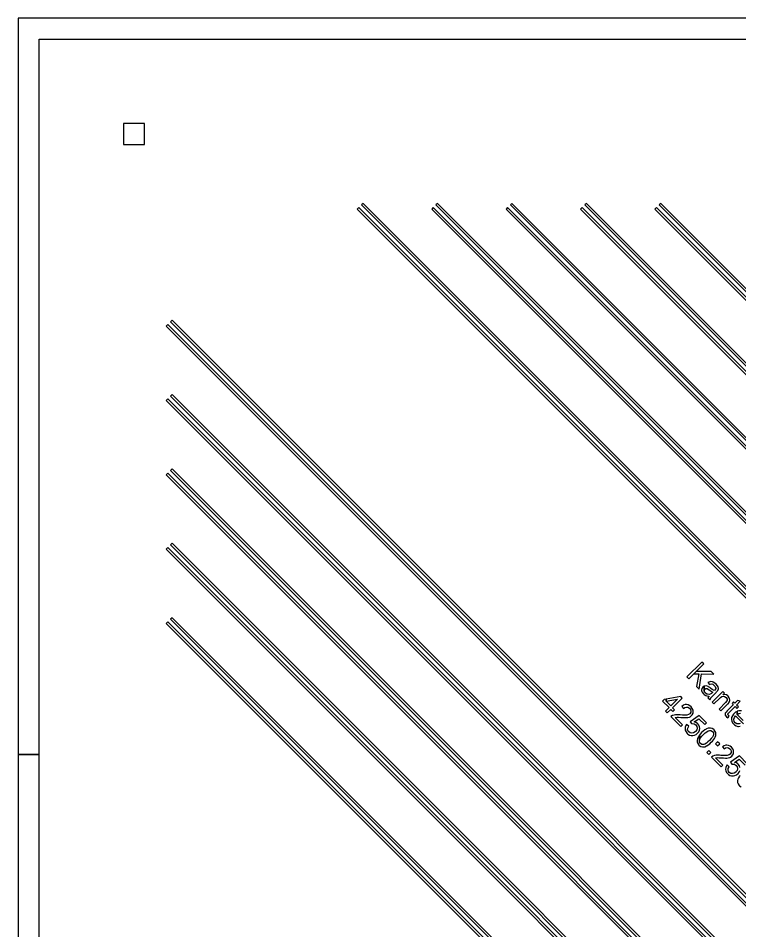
# Model space of a CAD drawing. Extents: x -3500 to 3500, y -3500 to 3500.
# Drawn here: x -3500 to -70, y -837 to 3500 of the extents above; entities that cross this region are included whole.
import ezdxf

# ---------------------------------------------------------------- set-up
doc = ezdxf.new("R2010")
doc.units = 0

# ---------------------------------------------------------------- blocks, each defined once
blk = doc.blocks.new('DXF_TOP_Kantele_S18W11')
at = {"layer": 'Feedline'}
for points in [[(-2999.95, 2900.05), (-2900.05, 2900.05), (-2900.05, 2999.95), (-2999.95, 2999.95)], [(-1888.14, 2591.927), (2531.913, -1828.126), (2560.126, -1799.913), (-1859.927, 2620.14), (-1867.634, 2612.433), (2551.783, -1806.984), (2538.984, -1819.783), (-1880.433, 2599.634)], [(-1534.587, 2591.927), (2531.913, -1474.573), (2560.126, -1446.36), (-1506.374, 2620.14), (-1514.081, 2612.433), (2551.783, -1453.431), (2538.984, -1466.23), (-1526.88, 2599.634)], [(-1181.034, 2591.927), (2531.913, -1121.02), (2560.126, -1092.806), (-1152.82, 2620.14), (-1160.527, 2612.433), (2551.783, -1099.877), (2538.984, -1112.676), (-1173.326, 2599.634)], [(-827.48, 2591.927), (2531.913, -767.466), (2560.126, -739.253), (-799.267, 2620.14), (-806.974, 2612.433), (2551.783, -746.324), (2538.984, -759.123), (-819.773, 2599.634)], [(-473.927, 2591.927), (2531.913, -413.913), (2560.126, -385.7), (-445.713, 2620.14), (-453.421, 2612.433), (2551.783, -392.771), (2538.984, -405.57), (-466.22, 2599.634)], [(-2796.917, 2036.704), (1799.913, -2560.126), (1828.126, -2531.913), (-2768.704, 2064.917), (-2776.411, 2057.21), (1819.783, -2538.984), (1806.984, -2551.783), (-2789.21, 2044.411)], [(-2796.917, 1683.15), (1446.36, -2560.126), (1474.573, -2531.913), (-2768.704, 1711.364), (-2776.411, 1703.656), (1466.23, -2538.984), (1453.431, -2551.783), (-2789.21, 1690.858)], [(-2796.917, 1329.597), (1092.806, -2560.126), (1121.02, -2531.913), (-2768.704, 1357.81), (-2776.411, 1350.103), (1112.676, -2538.984), (1099.877, -2551.783), (-2789.21, 1337.304)], [(-2796.917, 976.044), (739.253, -2560.126), (767.466, -2531.913), (-2768.704, 1004.257), (-2776.411, 996.55), (759.123, -2538.984), (746.324, -2551.783), (-2789.21, 983.751)], [(-2796.917, 622.49), (385.7, -2560.126), (413.913, -2531.913), (-2768.704, 650.703), (-2776.411, 642.996), (405.57, -2538.984), (392.771, -2551.783), (-2789.21, 630.197)], [(-321.519, 369.257), (-312.221, 359.959), (-287.02, 385.16), (-272.642, 399.537), (-241.535, 430.644), (-250.834, 439.943)], [(-287.547, 384.491), (-264.837, 384.168), (-264.83, 384.16), (-275.335, 323.073), (-263.146, 310.884), (-252.008, 383.847), (-193.932, 382.879), (-206.43, 395.378), (-276.498, 395.539)], [(-251.753, 305.446), (-251.593, 303.52), (-248.851, 295.941), (-243.043, 288.358), (-239.173, 284.972), (-231.751, 280.454), (-226.106, 278.519), (-216.69, 277.058), (-216.68, 277.039), (-216.866, 276.67), (-221.209, 268.948), (-212.239, 259.976), (-212.108, 260.237), (-208.229, 268.156), (-207.094, 269.777), (-201.922, 275.434), (-193.522, 284.159), (-182.051, 295.628), (-179.792, 298.051), (-174.461, 304.189), (-174.144, 304.505), (-171.242, 312.729), (-171.082, 313.845), (-173.34, 322.551), (-176.242, 327.389), (-182.537, 334.814), (-188.669, 340.14), (-195.931, 344.658), (-200.282, 346.269), (-208.668, 347.075), (-213.016, 346.109), (-221.195, 342.1), (-213.987, 332.489), (-209.979, 334.574), (-202.044, 335.869), (-198.471, 334.732), (-190.866, 328.907), (-186.495, 323.566), (-183.904, 316.117), (-184.067, 313.832), (-188.924, 306.063), (-191.215, 303.77), (-194.158, 305.405), (-201.107, 309.93), (-209.832, 316.393), (-211.932, 318.008), (-218.715, 322.692), (-219.515, 323.172), (-227.747, 326.077), (-228.383, 326.237), (-237.255, 325.592), (-238.374, 325.272), (-239.576, 324.488), (-239.576, 303.681), (-236.335, 311.621), (-230.974, 314.545), (-224.811, 313.897), (-223.508, 313.246), (-215.427, 308.073), (-212.681, 305.973), (-204.606, 300.483), (-197.941, 297.068), (-197.937, 297.046), (-204.44, 290.869), (-211.237, 286.5), (-214.321, 285.851), (-223.058, 286.336), (-226.949, 287.794), (-234.23, 292.972), (-236.338, 295.567), (-239.576, 303.014), (-239.576, 324.488), (-245.791, 320.434), (-250.463, 313.829)], [(-436.7, 253.915), (-406.007, 223.222), (-422.969, 206.421), (-414.316, 197.769), (-397.354, 214.731), (-387.823, 205.038), (-379.977, 213.045), (-389.51, 222.576), (-343.793, 268.293), (-350.847, 275.346), (-420.366, 263.256), (-420.366, 253.433), (-420.355, 253.47), (-366.289, 263.183), (-366.261, 263.129), (-398.162, 231.228), (-420.366, 253.433), (-420.366, 263.256), (-428.831, 261.784)], [(-201.492, 249.069), (-192.84, 240.577), (-164.928, 268.49), (-162.177, 271.078), (-154.412, 276.417), (-147.446, 277.875), (-141.772, 276.578), (-134.324, 271.721), (-129.786, 264.104), (-130.435, 256.322), (-131.412, 254.694), (-137.393, 247.259), (-168.537, 216.275), (-159.885, 207.623), (-128.384, 239.124), (-125.674, 241.833), (-120.51, 247.966), (-120.029, 248.928), (-116.801, 256.996), (-116.642, 258.436), (-118.254, 267.146), (-119.703, 270.205), (-125.193, 277.308), (-126.156, 278.433), (-133.413, 283.432), (-141.152, 285.689), (-149.923, 285.202), (-149.944, 285.25), (-142.669, 292.524), (-150.354, 300.369)], [(-396.954, 180.407), (-350.345, 133.636), (-342.016, 141.965), (-376.751, 176.7), (-376.737, 176.74), (-368.279, 177.716), (-367.791, 177.716), (-360.681, 177.555), (-349.372, 176.586), (-339.518, 175.939), (-330.475, 175.455), (-323.532, 175.616), (-317.237, 176.262), (-309.169, 178.521), (-306.269, 179.971), (-299.169, 185.134), (-295.947, 188.841), (-292.237, 196.42), (-291.108, 204.967), (-292.076, 211.577), (-295.625, 219.319), (-301.595, 226.741), (-307.242, 231.581), (-314.823, 235.775), (-322.725, 237.549), (-329.011, 237.226), (-336.914, 234.485), (-344.779, 229.188), (-336.928, 219.414), (-330.659, 224.075), (-322.723, 226.019), (-316.24, 224.884), (-308.793, 219.866), (-304.905, 214.683), (-302.638, 206.587), (-303.288, 201.558), (-307.822, 194.109), (-313.168, 190.382), (-322.226, 187.795), (-324.817, 187.471), (-332.252, 187.147), (-341.625, 187.471), (-352.772, 188.278), (-357.781, 188.763), (-367.145, 189.248), (-374.895, 188.924), (-381.835, 187.956), (-390.062, 185.376)], [(-139.48, 188.659), (-139.001, 187.383), (-133.677, 179.96), (-133.358, 179.643), (-126.295, 174.183), (-120.05, 182.989), (-124.06, 186.518), (-126.497, 190.092), (-126.17, 193.195), (-121.959, 198.539), (-92.036, 228.462), (-83.313, 219.739), (-76.599, 226.453), (-85.322, 235.176), (-67.418, 253.08), (-81.198, 256.445), (-93.813, 243.829), (-100.274, 250.129), (-106.828, 243.415), (-100.527, 237.115), (-129.964, 207.517), (-135.129, 202.189), (-139.158, 196.388)], [(-329.779, 121.451), (-328.812, 115.487), (-325.263, 107.744), (-319.454, 100.482), (-316.229, 97.581), (-308.969, 92.902), (-300.905, 90.483), (-292.356, 90.483), (-285.097, 92.096), (-277.354, 95.807), (-270.254, 101.454), (-264.931, 108.067), (-261.382, 115.809), (-260.092, 124.196), (-260.899, 131.291), (-263.963, 139.195), (-269.286, 146.292), (-271.218, 147.902), (-278.479, 152.581), (-287.087, 155.18), (-287.093, 155.223), (-264.236, 170.461), (-236.133, 142.198), (-227.965, 150.527), (-262.956, 185.517), (-306.01, 156.17), (-298.954, 147.029), (-297.524, 147.346), (-288.786, 146.699), (-286.674, 145.887), (-279.231, 141.033), (-274.211, 133.908), (-272.592, 125.654), (-272.592, 125.158), (-274.696, 117.227), (-280.197, 109.785), (-281.495, 108.487), (-289.1, 103.471), (-297.033, 101.528), (-305.292, 102.824), (-312.416, 107.519), (-315.658, 111.572), (-317.926, 119.83), (-317.115, 126.149), (-312.768, 134.521), (-322.549, 142.7), (-325.908, 137.903), (-329.134, 129.999)], [(-272.915, 68.458), (-272.754, 60.072), (-269.852, 52.333), (-264.204, 45.072), (-262.756, 43.624), (-255.336, 38.623), (-247.272, 36.527), (-245.019, 36.365), (-236.63, 37.334), (-227.913, 40.724), (-226.465, 41.367), (-219.846, 45.565), (-212.743, 51.216), (-205.312, 58.161), (-200.308, 63.166), (-194.495, 70.27), (-190.136, 76.566), (-186.585, 83.345), (-184.004, 91.413), (-183.359, 96.41), (-184.488, 105.12), (-186.582, 110.115), (-192.23, 117.216), (-193.679, 118.664), (-201.099, 123.665), (-209.003, 125.922), (-211.255, 126.084), (-219.644, 125.116), (-228.523, 121.725), (-229.971, 121.082), (-236.589, 116.885), (-243.693, 111.234), (-251.284, 104.127), (-257.581, 97.508), (-261.384, 92.704), (-261.384, 68.147), (-260.088, 72.521), (-256.368, 79.153), (-250.387, 86.749), (-242.47, 95.314), (-234.55, 102.748), (-226.792, 108.728), (-220, 112.772), (-214.009, 114.714), (-206.718, 114.553), (-199.427, 110.34), (-195.213, 103.21), (-194.89, 94.303), (-196.348, 89.767), (-200.067, 83.297), (-206.048, 75.699), (-214.127, 66.974), (-221.077, 60.348), (-228.835, 54.044), (-235.627, 49.84), (-241.295, 47.897), (-250.202, 48.058), (-257.171, 52.272), (-261.223, 59.079), (-261.384, 68.147), (-261.384, 92.704), (-263.716, 89.758), (-268.398, 82.333), (-271.463, 75.233)], [(-204.878, -11.832), (-158.269, -58.601), (-149.94, -50.272), (-184.675, -15.537), (-184.661, -15.497), (-176.204, -14.521), (-175.553, -14.521), (-168.605, -14.844), (-157.296, -15.652), (-147.443, -16.298), (-138.399, -16.782), (-131.456, -16.621), (-125.162, -15.976), (-117.094, -13.716), (-114.032, -12.266), (-107.094, -7.103), (-103.871, -3.396), (-100.162, 4.183), (-99.033, 12.73), (-100, 19.339), (-103.549, 27.081), (-109.357, 34.504), (-115.165, 39.344), (-122.748, 43.538), (-130.649, 45.312), (-136.774, 44.989), (-144.839, 42.248), (-152.704, 36.951), (-144.692, 27.176), (-138.421, 31.838), (-130.486, 33.782), (-124.163, 32.647), (-116.717, 27.468), (-112.829, 22.446), (-110.563, 14.35), (-111.212, 9.321), (-115.746, 1.872), (-121.092, -1.855), (-130.151, -4.443), (-132.741, -4.767), (-140.176, -5.09), (-149.387, -4.767), (-160.696, -3.959), (-165.705, -3.474), (-175.07, -2.99), (-182.819, -3.313), (-189.759, -4.281), (-197.824, -6.862)], [(-185.016, 51.016), (-175.231, 41.071), (-165.447, 51.016), (-175.231, 60.799)], [(-226.37, 9.661), (-216.587, -0.122), (-206.803, 9.661), (-216.587, 19.444)]]:
    blk.add_lwpolyline(points, close=True, dxfattribs=at)
for points in [[(-67.66, 148.204), (-72.8, 146.116), (-81.055, 145.469), (-84.302, 146.281), (-91.749, 151.136), (-96.445, 157.939), (-97.902, 166.356), (-97.739, 168.467), (-95.312, 176.235), (-89.787, 184.198), (-89.775, 184.199), (-51.649, 145.912)], [(-61.678, 207.341), (-70.228, 208.148), (-74.096, 207.826), (-81.839, 205.567), (-82.253, 205.329), (-82.253, 190.751), (-82.251, 190.766), (-75.093, 195.322), (-66.836, 196.941)], [(-53.589, 162.087), (-82.253, 190.751), (-82.253, 205.329), (-89.423, 201.211), (-96.848, 194.754), (-99.591, 191.85), (-105.077, 184.426), (-108.465, 176.683), (-109.595, 168.777), (-109.595, 167.17), (-108.304, 159.104), (-104.755, 151.362), (-98.785, 144.1), (-95.237, 140.874), (-87.654, 136.196), (-79.911, 133.776), (-76.692, 133.615), (-68.302, 134.583)], [(-68.823, -60.946), (-71.887, -53.042), (-77.211, -45.944), (-78.982, -44.335), (-86.242, -39.656), (-95.011, -37.057), (-95.017, -37.014), (-72.16, -21.776), (-44.058, -50.039)], [(-35.728, -41.71), (-70.88, -6.72), (-113.934, -36.067), (-106.878, -45.208), (-105.448, -44.891), (-96.548, -45.538), (-94.436, -46.35), (-87.155, -51.205), (-82.135, -58.329), (-80.517, -66.583), (-80.517, -67.08), (-82.621, -75.01), (-88.121, -82.452), (-89.42, -83.751), (-96.863, -88.766), (-104.958, -90.709), (-113.055, -89.414), (-120.34, -84.718), (-123.421, -80.665), (-125.85, -72.408), (-125.039, -66.087), (-120.532, -57.715), (-130.473, -49.538), (-133.671, -54.335), (-136.896, -62.238), (-137.703, -70.786), (-136.736, -76.75), (-133.187, -84.493), (-127.378, -91.755), (-124.153, -94.657), (-116.731, -99.335), (-108.83, -101.755), (-100.28, -101.755), (-93.021, -100.141), (-85.117, -96.431), (-78.178, -90.784), (-72.694, -84.17), (-69.307, -76.428)], [(-69.309, -99.534), (-71.641, -102.48), (-76.322, -109.905), (-79.388, -117.005), (-80.84, -123.778), (-80.517, -132.165), (-77.615, -139.905), (-72.129, -147.164), (-70.52, -148.612), (-63.099, -153.614)]]:
    blk.add_lwpolyline(points, dxfattribs=at)
blk = doc.blocks.new('DXF_TOP_Kantele_S18W111')
at = {"layer": 'Nb_GroundP'}
for points in [[(-3500, 0), (-3400, 0), (-3400, 3400), (0, 3400), (0, 3500), (-3500, 3500)], [(-3500, -3500), (0, -3500), (0, -3400), (-3400, -3400), (-3400, 0), (-3500, 0)]]:
    blk.add_lwpolyline(points, close=True, dxfattribs=at)
blk = doc.blocks.new('BEAMER_TopCell')
for name in ['DXF_TOP_Kantele_S18W111', 'DXF_TOP_Kantele_S18W11']:
    blk.add_blockref(name, (0, 0))

msp = doc.modelspace()

# ---------------------------------------------------------------- block references
msp.add_blockref('BEAMER_TopCell', (0, 0))

doc.saveas('drawing.dxf')
